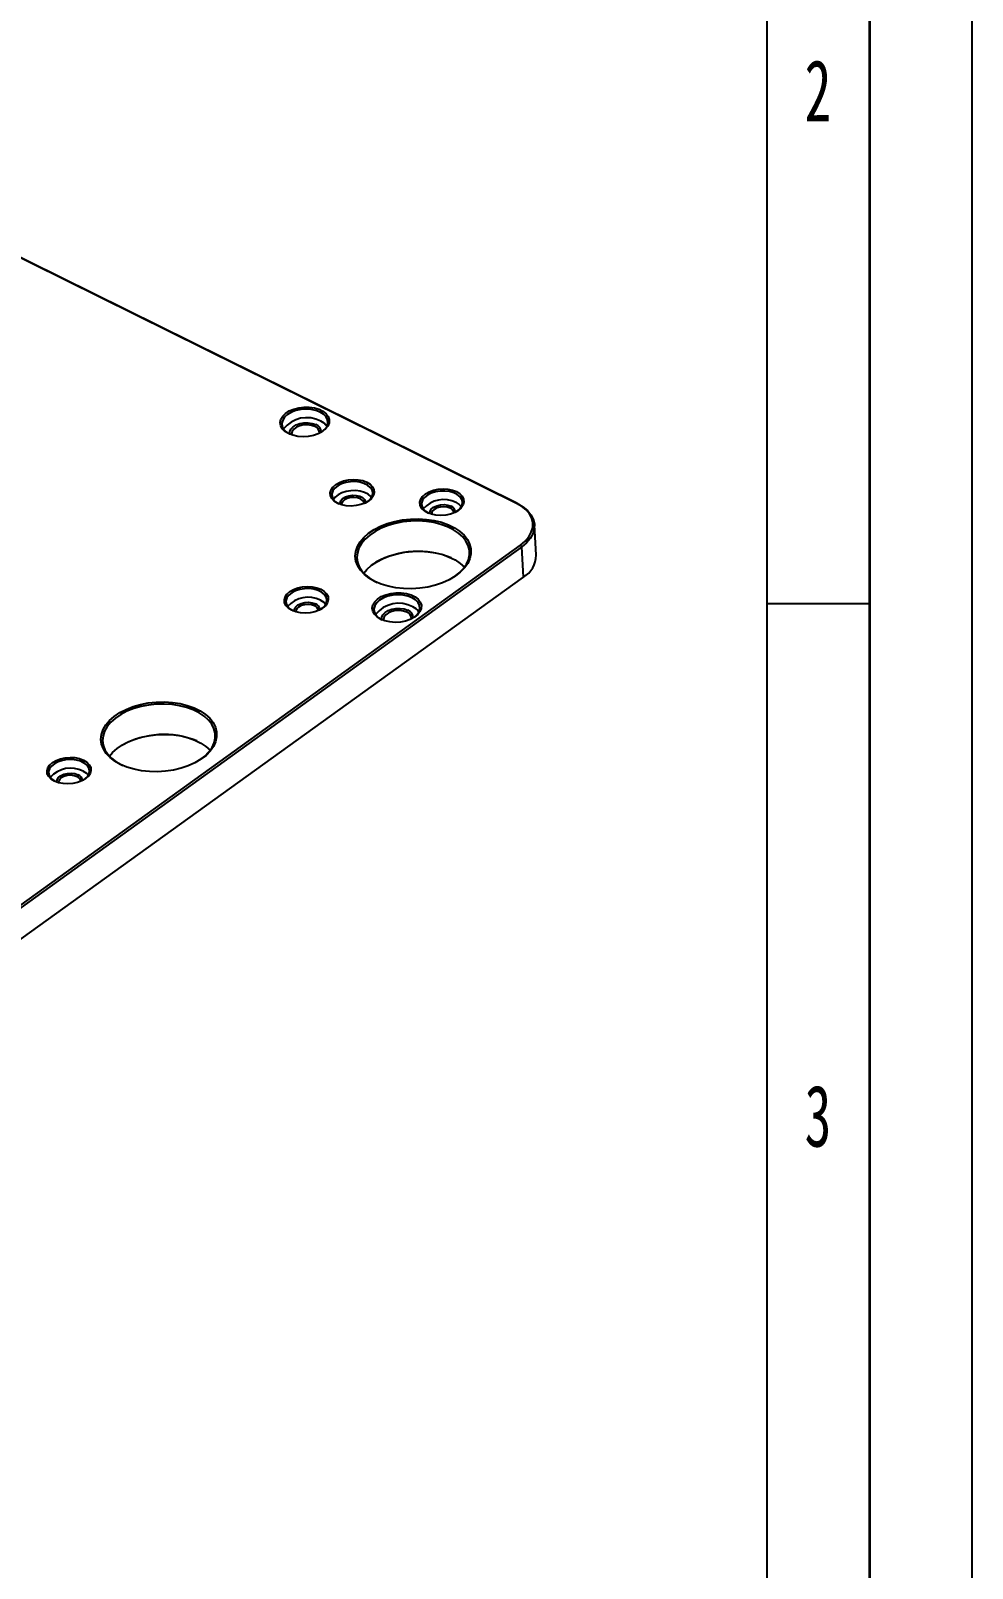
# Model space of a CAD drawing. Header units: millimetres. Extents: x 0 to 420, y 1 to 298.
# Drawn here: x 374.1 to 420, y 152.5 to 227.4 of the extents above; entities that cross this region are included whole.
import ezdxf

# ---------------------------------------------------------------- set-up
doc = ezdxf.new("R2010")
doc.units = ezdxf.units.MM
doc.layers.add('SLD-0', color=179, linetype='Continuous')
doc.layers.add('도면층1', color=4, linetype='Continuous', lineweight=35)
doc.layers.add('도면층2', color=3, linetype='Continuous', lineweight=25)
doc.styles.add('SLDTEXTSTYLE8', font='TXT', dxfattribs={"width": 0.638186})

msp = doc.modelspace()

# ---------------------------------------------------------------- linework, layer by layer
at = {"color": 7, "linetype": 'Continuous', "lineweight": 25}
for p, q in [((397.75978, 204.40039), (356.58011, 224.77979)), ((356.63321, 224.75568), (397.81289, 204.37627)), ((397.75978, 204.40039), (397.81289, 204.37627)), ((398.74212, 201.8572), (398.65552, 203.33269)), ((368.2166, 180.92634), (397.97195, 202.34748)), ((398.03161, 202.25987), (368.27627, 180.83874)), ((397.97195, 202.34748), (398.03161, 202.25987)), ((398.11821, 200.78438), (398.03161, 202.25987)), ((368.36287, 179.36325), (398.11821, 200.78438)), ((390.92591, 200.55521), (390.98498, 200.52687)), ((378.52785, 191.62974), (378.58692, 191.60139))]:
    msp.add_line(p, q, dxfattribs=at)
at = {"color": 7, "linetype": 'Continuous', "lineweight": 25, "flags": 128}
for points in [[(386.66504, 207.7825), (386.49044, 207.89144), (386.36112, 208.022), (386.2831, 208.16807), (386.26005, 208.32282), (386.29304, 208.47901), (386.38052, 208.62935), (386.51841, 208.7668), (386.70025, 208.88493), (386.91755, 208.97823), (387.16015, 209.04233), (387.4167, 209.07422), (387.6752, 209.07243), (387.92357, 209.03704), (388.1502, 208.96969), (388.34448, 208.87354), (388.49733, 208.75309), (388.60162, 208.61396), (388.65245, 208.46266), (388.64745, 208.30628), (388.58686, 208.15211), (388.47351, 208.00736), (388.3127, 207.87882), (388.11195, 207.77248), (387.88065, 207.69332), (387.6296, 207.64504), (387.37056, 207.6299), (387.11563, 207.6486), (386.87673, 207.70027), (386.66504, 207.7825)], [(388.25433, 207.84322), (388.30434, 207.87706), (388.44875, 208.00668), (388.54368, 208.1507), (388.58437, 208.3019), (388.56879, 208.45271), (388.49771, 208.59555), (388.37469, 208.72326), (388.20591, 208.82944), (387.99982, 208.90878), (387.76677, 208.95728), (387.51844, 208.97251), (387.26728, 208.95372), (387.02589, 208.90184), (386.80636, 208.81948), (386.61971, 208.71077), (386.4753, 208.58115), (386.38037, 208.43713), (386.33967, 208.28593), (386.35526, 208.13513), (386.42634, 207.99229), (386.54936, 207.86457), (386.71814, 207.75839), (386.71814, 207.75839)], [(386.737, 207.74978), (386.73638, 207.752), (386.73061, 207.87676), (386.78099, 207.99993), (386.88379, 208.11236), (387.03139, 208.20573), (387.21284, 208.2731), (387.41467, 208.30949), (387.62193, 208.31218), (387.81923, 208.28099), (387.99196, 208.21823)], [(387.94588, 208.12271), (387.78244, 208.18122), (387.59542, 208.20848), (387.39996, 208.20228), (387.2119, 208.16311), (387.04647, 208.09416), (386.91708, 208.00101), (386.83421, 207.89121), (386.80456, 207.77365), (386.80912, 207.72215)], [(389.05821, 204.38918), (388.89693, 204.49064), (388.77938, 204.61268), (388.71146, 204.74917), (388.69657, 204.89327), (388.73545, 205.03775), (388.82617, 205.17537), (388.96416, 205.29923), (389.14251, 205.40311), (389.35228, 205.48181), (389.58295, 205.53138), (389.82295, 205.54934), (390.06024, 205.53478), (390.28293, 205.48844), (390.47986, 205.41263), (390.64114, 205.31116), (390.75869, 205.18913), (390.82661, 205.05264), (390.8415, 204.90854), (390.80262, 204.76405), (390.7119, 204.62644), (390.57391, 204.50258), (390.39556, 204.3987), (390.18579, 204.31999), (389.95512, 204.27042), (389.71512, 204.25247), (389.47783, 204.26703), (389.25514, 204.31337), (389.05821, 204.38918)], [(390.47931, 204.44206), (390.55845, 204.49886), (390.67946, 204.62264), (390.75157, 204.75821), (390.77091, 204.89824), (390.73642, 205.03519), (390.64998, 205.16167), (390.51623, 205.27088), (390.34238, 205.35691), (390.13782, 205.41513), (389.91357, 205.44241), (389.68171, 205.43727), (389.45475, 205.39999), (389.24492, 205.33258), (389.06354, 205.23867), (388.92038, 205.12333), (388.82316, 204.99277), (388.77712, 204.85404), (388.78474, 204.7146), (388.84562, 204.58199), (388.95647, 204.46334), (389.11132, 204.36506), (389.11132, 204.36506)], [(390.7147, 204.6763), (390.67572, 204.72301), (390.54197, 204.83222), (390.36813, 204.91825), (390.16357, 204.97647), (389.93931, 205.00375), (389.70745, 204.99861), (389.48049, 204.96133), (389.27067, 204.89392), (389.08928, 204.80001), (388.94612, 204.68467), (388.85613, 204.56721)], [(389.17763, 204.33855), (389.17476, 204.39799), (389.2117, 204.50931), (389.30077, 204.61113), (389.43403, 204.69441), (389.59967, 204.75174), (389.78295, 204.77804), (389.9676, 204.77096), (390.1372, 204.73114), (390.27669, 204.6621), (390.37367, 204.57), (390.41953, 204.463), (390.42216, 204.41159)], [(390.35086, 204.37484), (390.33807, 204.43463), (390.27493, 204.52863), (390.16548, 204.60442), (390.02043, 204.65459), (389.85397, 204.67421), (389.68242, 204.66137), (389.52254, 204.61733), (389.39001, 204.5464), (389.29778, 204.45552), (389.25489, 204.35359), (389.25275, 204.31038)], [(393.43388, 203.93063), (393.2726, 204.0321), (393.15505, 204.15414), (393.08712, 204.29063), (393.07223, 204.43473), (393.11112, 204.57921), (393.20183, 204.71683), (393.33982, 204.84069), (393.51818, 204.94457), (393.72795, 205.02327), (393.95861, 205.07284), (394.19861, 205.0908), (394.43591, 205.07624), (394.6586, 205.02989), (394.85552, 204.95409), (395.0168, 204.85262), (395.13435, 204.73058), (395.20227, 204.59409), (395.21717, 204.44999), (395.17828, 204.30551), (395.08757, 204.16789), (394.94958, 204.04404), (394.77122, 203.94015), (394.56145, 203.86145), (394.33079, 203.81188), (394.09079, 203.79392), (393.85349, 203.80848), (393.6308, 203.85483), (393.43388, 203.93063)], [(394.85498, 203.98352), (394.93411, 204.04031), (395.05512, 204.1641), (395.12724, 204.29966), (395.14657, 204.43969), (395.11209, 204.57664), (395.02564, 204.70313), (394.89189, 204.81233), (394.71805, 204.89837), (394.51349, 204.95659), (394.28923, 204.98387), (394.05737, 204.97873), (393.83041, 204.94145), (393.62059, 204.87404), (393.4392, 204.78013), (393.29604, 204.66479), (393.19882, 204.53423), (393.15278, 204.3955), (393.16041, 204.25606), (393.22129, 204.12345), (393.33214, 204.0048), (393.48698, 203.90652), (393.48698, 203.90652)], [(393.5533, 203.88), (393.55272, 203.88331), (393.56207, 203.99568), (393.62578, 204.10346), (393.7382, 204.19705), (393.88934, 204.26815), (394.06577, 204.31044), (394.25181, 204.32016), (394.43093, 204.29644), (394.58723, 204.2414)], [(394.54114, 204.14588), (394.39609, 204.19604), (394.22964, 204.21567), (394.05808, 204.20283), (393.89821, 204.15879), (393.76567, 204.08786), (393.67344, 203.99698), (393.63055, 203.89505), (393.62841, 203.85184)], [(394.83519, 204.41991), (394.99003, 204.32163), (395.09037, 204.21776)], [(397.97195, 202.34748), (398.20044, 202.53912), (398.37859, 202.74817), (398.50202, 202.96948), (398.56769, 203.1976), (398.57399, 203.42691), (398.52076, 203.65177), (398.4093, 203.86664), (398.24237, 204.06622), (398.02407, 204.24561), (397.75978, 204.40039)], [(397.81289, 204.37627), (398.08535, 204.21671), (398.3104, 204.03177), (398.48249, 203.82601), (398.59739, 203.6045), (398.65228, 203.37269), (398.64578, 203.13629), (398.57808, 202.90111), (398.45083, 202.67296), (398.26717, 202.45744), (398.03161, 202.25987)], [(390.87281, 200.57933), (390.59662, 200.7381), (390.36216, 200.91995), (390.174, 201.12134), (390.0358, 201.33837), (389.95025, 201.56679), (389.91901, 201.80217), (389.9427, 202.03992), (390.02085, 202.27541), (390.15193, 202.50407), (390.33341, 202.72144), (390.56174, 202.92329), (390.83249, 203.10569), (391.14038, 203.2651), (391.47942, 203.3984), (391.84301, 203.50301), (392.22407, 203.57688), (392.6152, 203.61859), (393.00876, 203.62731), (393.39711, 203.60289), (393.77269, 203.54578), (394.12818, 203.45712), (394.45667, 203.33861), (394.75175, 203.19258), (395.0077, 203.02185), (395.21953, 202.82976), (395.38311, 202.62004), (395.49526, 202.39677), (395.55379, 202.1643), (395.55758, 201.92716), (395.50654, 201.68996), (395.40166, 201.45732), (395.245, 201.23376), (395.03959, 201.02364), (394.78944, 200.83104), (394.49942, 200.65972), (394.17517, 200.51301), (393.82299, 200.39377), (393.44976, 200.30431), (393.06272, 200.24638), (392.66942, 200.2211), (392.27751, 200.22897), (391.89461, 200.26983), (391.52818, 200.34289), (391.18536, 200.44673), (390.87281, 200.57933)], [(394.64798, 200.74186), (394.73857, 200.80025), (394.98207, 200.98773), (395.18203, 201.19227), (395.33453, 201.40989), (395.43662, 201.63636), (395.48631, 201.86727), (395.48262, 202.09811), (395.42564, 202.3244), (395.31647, 202.54174), (395.15723, 202.7459), (394.95103, 202.93289), (394.70188, 203.09908), (394.41462, 203.24124), (394.09486, 203.3566), (393.7488, 203.44291), (393.3832, 203.4985), (393.00516, 203.52228), (392.62204, 203.51378), (392.2413, 203.47318), (391.87036, 203.40127), (391.51642, 203.29944), (391.18638, 203.16968), (390.88666, 203.0145), (390.62311, 202.83694), (390.40083, 202.64045), (390.22418, 202.42885), (390.09657, 202.20627), (390.02049, 201.97702), (389.99744, 201.74559), (390.02785, 201.51646), (390.11113, 201.2941), (390.24566, 201.08284), (390.42882, 200.88679), (390.65706, 200.70976), (390.92591, 200.55521), (390.92591, 200.55521)], [(390.33162, 200.98239), (390.48744, 201.16497), (390.70971, 201.36146), (390.97327, 201.53902), (391.27298, 201.69419), (391.60302, 201.82395), (391.95696, 201.92578), (392.3279, 201.9977), (392.70864, 202.03829), (393.09176, 202.04679), (393.4698, 202.02301), (393.8354, 201.96742), (394.18146, 201.88111), (394.50122, 201.76575), (394.78848, 201.62359), (395.03763, 201.4574), (395.24357, 201.27069)], [(386.82158, 199.17038), (386.6603, 199.27185), (386.54275, 199.39388), (386.47483, 199.53038), (386.45993, 199.67447), (386.49882, 199.81896), (386.58953, 199.95658), (386.72752, 200.08043), (386.90588, 200.18432), (387.11565, 200.26302), (387.34631, 200.31259), (387.58631, 200.33054), (387.82361, 200.31599), (388.0463, 200.26964), (388.24322, 200.19384), (388.4045, 200.09237), (388.52205, 199.97033), (388.58997, 199.83384), (388.60487, 199.68974), (388.56598, 199.54526), (388.47527, 199.40764), (388.33728, 199.28378), (388.15892, 199.1799), (387.94915, 199.1012), (387.71849, 199.05163), (387.47849, 199.03367), (387.24119, 199.04823), (387.0185, 199.09458), (386.82158, 199.17038)], [(388.24268, 199.22327), (388.32181, 199.28006), (388.44282, 199.40385), (388.51494, 199.53941), (388.53427, 199.67944), (388.49979, 199.81639), (388.41334, 199.94288), (388.27959, 200.05208), (388.10575, 200.13811), (387.90119, 200.19634), (387.67693, 200.22362), (387.44507, 200.21848), (387.21811, 200.1812), (387.00829, 200.11379), (386.8269, 200.01988), (386.68374, 199.90454), (386.58652, 199.77398), (386.54049, 199.63524), (386.54811, 199.49581), (386.60899, 199.3632), (386.71984, 199.24455), (386.87468, 199.14627), (386.87468, 199.14627)], [(386.941, 199.11975), (386.94042, 199.12306), (386.94977, 199.23543), (387.01348, 199.34321), (387.1259, 199.4368), (387.27704, 199.5079), (387.45347, 199.55019), (387.63951, 199.55991), (387.81863, 199.53619), (387.97493, 199.48115)], [(387.92884, 199.38563), (387.78379, 199.43579), (387.61734, 199.45541), (387.44578, 199.44258), (387.28591, 199.39854), (387.15337, 199.32761), (387.06114, 199.23673), (387.01825, 199.1348), (387.01611, 199.09159)], [(388.22289, 199.65966), (388.37773, 199.56138), (388.47807, 199.4575)], [(391.15232, 198.73407), (390.97773, 198.84301), (390.8484, 198.97357), (390.77039, 199.11963), (390.74733, 199.27438), (390.78032, 199.43058), (390.8678, 199.58091), (391.00569, 199.71836), (391.18754, 199.8365), (391.40484, 199.9298), (391.64743, 199.99389), (391.90398, 200.02579), (392.16248, 200.024), (392.41085, 199.9886), (392.63748, 199.92126), (392.83176, 199.82511), (392.98462, 199.70465), (393.0889, 199.56553), (393.13973, 199.41423), (393.13473, 199.25784), (393.07415, 199.10367), (392.9608, 198.95893), (392.79999, 198.83039), (392.59924, 198.72405), (392.36793, 198.64489), (392.11689, 198.59661), (391.85784, 198.58146), (391.60291, 198.60017), (391.36401, 198.65184), (391.15232, 198.73407)], [(392.74162, 198.79479), (392.79162, 198.82863), (392.93603, 198.95825), (393.03096, 199.10227), (393.07166, 199.25347), (393.05607, 199.40427), (392.98499, 199.54711), (392.86197, 199.67483), (392.69319, 199.78101), (392.48711, 199.86034), (392.25406, 199.90884), (392.00573, 199.92408), (391.75457, 199.90529), (391.51317, 199.85341), (391.29364, 199.77105), (391.107, 199.66234), (390.96258, 199.53272), (390.86765, 199.3887), (390.82696, 199.23749), (390.84254, 199.08669), (390.91363, 198.94385), (391.03664, 198.81614), (391.20542, 198.70996), (391.20542, 198.70996)], [(391.22429, 198.70135), (391.22366, 198.70357), (391.21789, 198.82833), (391.26827, 198.95149), (391.37108, 199.06393), (391.51867, 199.1573), (391.70012, 199.22467), (391.90195, 199.26106), (392.10921, 199.26375), (392.30652, 199.23256), (392.47924, 199.16979)], [(392.43316, 199.07428), (392.26972, 199.13279), (392.0827, 199.16005), (391.88724, 199.15384), (391.69918, 199.11468), (391.53375, 199.04573), (391.40436, 198.95258), (391.32149, 198.84278), (391.29185, 198.72521), (391.29641, 198.67372)], [(378.47475, 191.65385), (378.19856, 191.81262), (377.9641, 191.99448), (377.77594, 192.19587), (377.63774, 192.41289), (377.55219, 192.64132), (377.52095, 192.87669), (377.54464, 193.11444), (377.62278, 193.34994), (377.75387, 193.5786), (377.93535, 193.79597), (378.16368, 193.99782), (378.43443, 194.18022), (378.74232, 194.33962), (379.08136, 194.47293), (379.44495, 194.57753), (379.82601, 194.65141), (380.21713, 194.69311), (380.6107, 194.70184), (380.99905, 194.67741), (381.37463, 194.62031), (381.73012, 194.53164), (382.0586, 194.41314), (382.35369, 194.2671), (382.60964, 194.09638), (382.82147, 193.90428), (382.98504, 193.69456), (383.09719, 193.4713), (383.15573, 193.23883), (383.15951, 193.00169), (383.10847, 192.76449), (383.0036, 192.53185), (382.84694, 192.30829), (382.64153, 192.09817), (382.39138, 191.90557), (382.10136, 191.73425), (381.7771, 191.58754), (381.42493, 191.46829), (381.05169, 191.37884), (380.66466, 191.3209), (380.27136, 191.29563), (379.87944, 191.3035), (379.49655, 191.34436), (379.13012, 191.41742), (378.7873, 191.52126), (378.47475, 191.65385)], [(382.24992, 191.81639), (382.3405, 191.87477), (382.58401, 192.06226), (382.78396, 192.2668), (382.93647, 192.48442), (383.03856, 192.71089), (383.08824, 192.94179), (383.08456, 193.17264), (383.02758, 193.39893), (382.91841, 193.61627), (382.75917, 193.82042), (382.55297, 194.00742), (382.30381, 194.17361), (382.01656, 194.31577), (381.69679, 194.43113), (381.35074, 194.51744), (380.98514, 194.57303), (380.6071, 194.5968), (380.22398, 194.58831), (379.84324, 194.54771), (379.47229, 194.4758), (379.11836, 194.37397), (378.78832, 194.2442), (378.4886, 194.08903), (378.22504, 193.91147), (378.00277, 193.71498), (377.82611, 193.50338), (377.69851, 193.2808), (377.62243, 193.05155), (377.59938, 192.82011), (377.62978, 192.59099), (377.71306, 192.36863), (377.8476, 192.15737), (378.03076, 191.96132), (378.25899, 191.78429), (378.52785, 191.62974), (378.52785, 191.62974)], [(377.93356, 192.05692), (378.08937, 192.23949), (378.31165, 192.43598), (378.5752, 192.61354), (378.87492, 192.76872), (379.20496, 192.89848), (379.55889, 193.00031), (379.92984, 193.07222), (380.31058, 193.11282), (380.6937, 193.12132), (381.07174, 193.09754), (381.43734, 193.04195), (381.78339, 192.95564), (382.10316, 192.84028), (382.39042, 192.69812), (382.63957, 192.53193), (382.84551, 192.34521)], [(375.25005, 190.83994), (375.08877, 190.94141), (374.97122, 191.06344), (374.9033, 191.19993), (374.88841, 191.34403), (374.92729, 191.48852), (375.01801, 191.62614), (375.156, 191.74999), (375.33435, 191.85388), (375.54412, 191.93258), (375.77479, 191.98215), (376.01479, 192.0001), (376.25208, 191.98554), (376.47477, 191.9392), (376.6717, 191.86339), (376.83298, 191.76193), (376.95053, 191.63989), (377.01845, 191.5034), (377.03334, 191.3593), (376.99446, 191.21482), (376.90374, 191.0772), (376.76575, 190.95334), (376.5874, 190.84946), (376.37763, 190.77076), (376.14696, 190.72119), (375.90696, 190.70323), (375.66967, 190.71779), (375.44698, 190.76413), (375.25005, 190.83994)], [(376.67115, 190.89282), (376.75029, 190.94962), (376.8713, 191.07341), (376.94341, 191.20897), (376.96275, 191.349), (376.92827, 191.48595), (376.84182, 191.61244), (376.70807, 191.72164), (376.53422, 191.80767), (376.32966, 191.8659), (376.10541, 191.89318), (375.87355, 191.88804), (375.64659, 191.85076), (375.43676, 191.78334), (375.25538, 191.68944), (375.11222, 191.57409), (375.015, 191.44354), (374.96896, 191.3048), (374.97659, 191.16537), (375.03746, 191.03275), (375.14831, 190.91411), (375.30316, 190.81583), (375.30316, 190.81583)], [(375.36947, 190.78931), (375.3689, 190.79261), (375.37824, 190.90499), (375.44195, 191.01277), (375.55437, 191.10636), (375.70551, 191.17746), (375.88194, 191.21975), (376.06799, 191.22947), (376.24711, 191.20575), (376.4034, 191.15071)], [(376.35732, 191.05519), (376.21227, 191.10535), (376.04582, 191.12497), (375.87426, 191.11214), (375.71438, 191.0681), (375.58185, 190.99717), (375.48962, 190.90629), (375.44673, 190.80436), (375.44459, 190.76115)], [(376.65136, 191.32922), (376.80621, 191.23093), (376.90654, 191.12706)]]:
    msp.add_lwpolyline(points, dxfattribs=at)
at = {"color": 7, "linetype": 'Continuous', "lineweight": 25}
for centre, radius, start, end in [((387.55211, 207.09661), 1.46174, 62.2971894, 141.2147754), ((387.93941, 207.72845), 0.72395, 34.3498272, 66.1913147), ((387.84007, 207.80248), 0.33726, 359.9963195, 71.7165009), ((387.87632, 207.86633), 0.37041, 355.5711074, 71.8086136), ((394.23139, 203.24481), 1.32115, 62.8046197, 139.1658589), ((394.44334, 203.87728), 0.28585, 7.8443831, 69.9931992), ((394.47941, 203.94157), 0.31863, 2.0647104, 70.221506), ((392.98397, 197.78077), 4.25987, 67.8481541, 118.8698697), ((397.47443, 201.8766), 1.26783, 300.5162521, 359.123083), ((387.61909, 198.48456), 1.32115, 62.8046197, 139.1658589), ((387.83105, 199.11703), 0.28585, 7.8443831, 69.9931992), ((387.86711, 199.18132), 0.31863, 2.0647104, 70.221506), ((392.0394, 198.04817), 1.46174, 62.2971894, 141.2147754), ((392.32736, 198.75404), 0.33726, 359.9963195, 71.7165009), ((392.36351, 198.81778), 0.37055, 355.6845327, 71.7998733), ((392.42669, 198.68002), 0.72395, 34.3498272, 66.1913147), ((380.58591, 188.85529), 4.25987, 67.8481535, 118.8698702), ((376.04756, 190.15412), 1.32115, 62.8046197, 139.1658589), ((376.29558, 190.85088), 0.31863, 2.0647104, 70.221506), ((376.25952, 190.78659), 0.28585, 7.8443831, 69.9931992)]:
    msp.add_arc(centre, radius, start, end, dxfattribs=at)
at = {"layer": 'SLD-0', "color": 7}
msp.add_line((420, 1), (420, 298), dxfattribs=at)
at = {"layer": '도면층1', "color": 7}
msp.add_line((415, 6), (415, 293), dxfattribs=at)
at = {"layer": '도면층2', "color": 7}
for p, q in [((410, 11), (410, 288)), ((410, 199.5), (415, 199.5))]:
    msp.add_line(p, q, dxfattribs=at)

# ---------------------------------------------------------------- texts
at = {"layer": '도면층2', "color": 7, "char_height": 3, "attachment_point": 2, "style": 'SLDTEXTSTYLE8'}
for s, insert in [('2', (412.47838, 225.9982)), ('3', (412.47838, 176.0237))]:
    msp.add_mtext(s, dxfattribs=dict(at, insert=insert))

doc.saveas('drawing.dxf')
